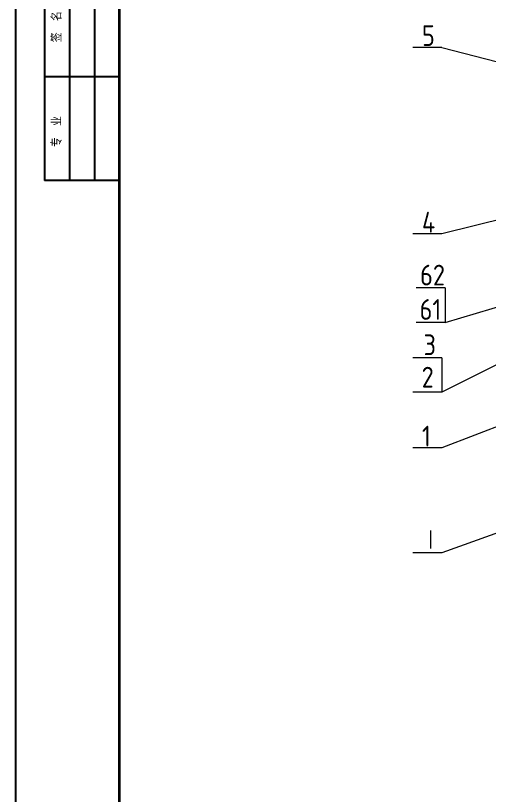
# Model space of a CAD drawing. Extents: x 18044 to 108463, y -14188 to 11042.
# Drawn here: x 90643 to 94067, y -453 to 5185 of the extents above; entities that cross this region are included whole.
import ezdxf

# ---------------------------------------------------------------- set-up
doc = ezdxf.new("R2010")
doc.units = 0
doc.header["$LTSCALE"] = 150
doc.header["$MEASUREMENT"] = 0
doc.layers.get('0').update_dxf_attribs({"linetype": 'CONTINUOUS'})
doc.layers.add('1', color=1, linetype='CONTINUOUS')
doc.styles.add('HZ', font='gbenor.shx', dxfattribs={"bigfont": 'gbcbig.shx'})

msp = doc.modelspace()

# ---------------------------------------------------------------- linework, layer by layer
for p, q in [((90643.00154, 11042.49916), (90643.00154, -14187.50084)), ((90853.00154, 10742.49916), (90853.00154, 3992.49916)), ((91033.00154, 10742.49916), (91033.00154, 3992.49916)), ((91213.00154, 10742.49916), (91213.00154, 3992.49916)), ((91393.00154, 4742.49916), (90853.00154, 4742.49916)), ((91393.00154, 3992.49916), (90853.00154, 3992.49916))]:
    msp.add_line(p, q)
at = {"const_width": 18}
msp.add_lwpolyline([(91393.00154, 10742.49916), (91393.00154, -13887.50084)], dxfattribs=at)
at = {"layer": '1', "lineweight": 18}
for p, q in [((93722.89168, 4955.44118), (93512.51668, 4955.44118)), ((93722.89168, 4955.44118), (95687.39178, 4446.94118)), ((95089.39178, 3947.70392), (93722.89168, 3606.44118)), ((93722.89168, 3606.44118), (93512.51668, 3606.44118)), ((95566.64781, 3390.70392), (93722.89168, 2461.94118)), ((93747.89168, 2965.94118), (95022.39178, 3348.20392)), ((93747.89168, 3215.94118), (93537.51668, 3215.94118)), ((93747.89168, 3215.94118), (93747.89168, 2965.94118)), ((96465.24722, 3124.95317), (93722.89168, 2059.44118)), ((93747.89168, 2965.94118), (93537.51668, 2965.94118)), ((93722.89168, 2711.94118), (93512.51668, 2711.94118)), ((93722.89168, 2711.94118), (93722.89168, 2461.94118)), ((93722.89168, 2461.94118), (93512.51668, 2461.94118)), ((93722.89168, 2059.44118), (93512.51668, 2059.44118)), ((94783.47838, 1682.69916), (93722.89168, 1300.19916)), ((93722.89168, 1300.19916), (93512.51668, 1300.19916))]:
    msp.add_line(p, q, dxfattribs=at)

# ---------------------------------------------------------------- texts
at = {"style": 'HZ'}
for s, p in [('签  名', (90976.90774, 4993.48796)), ('专  业', (90976.90774, 4235.15475))]:
    msp.add_text(s, height=75, rotation=90, dxfattribs=at).set_placement(p)
at = {"layer": '1', "color": 0, "lineweight": 25, "char_height": 150, "attachment_point": 1, "style": 'HZ'}
for s, insert, width in [('5', (93579.6917, 5115.6061), 292), ('4', (93579.6917, 3766.6061), 292), ('62', (93565.95381, 3384.17436), 292), ('61', (93562.51758, 3135.52039), 292), ('3', (93590.94824, 2880.17436), 292), ('2', (93577.35496, 2646.01768), 292), ('1', (93579.6917, 2219.6061), 292), ('Ⅰ', (93588.89168, 1466.24918), 6271.5)]:
    msp.add_mtext(s, dxfattribs=dict(at, insert=insert, width=width))

doc.saveas('drawing.dxf')
